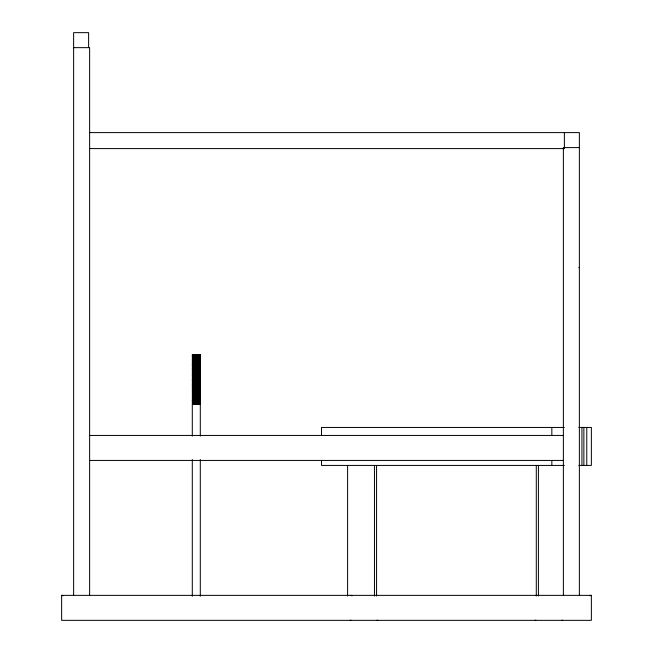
<?xml version="1.0" encoding="UTF-8"?>
<svg xmlns="http://www.w3.org/2000/svg" width="653" height="653" viewBox="0 0 653 653"><rect width="100%" height="100%" fill="white"/><g stroke="black" fill="none" stroke-linecap="round" stroke-linejoin="round"><path stroke-width="0.98" d="M193.468 354.93L193.851 354.489L193.468 403.889L193.843 404.46L200.3 404.338L200.3 436.082M199.712 404.46C200.381 403.758 199.377 402.354 200.161 401.326M195.263 355.044L195.402 354.489L200.3 354.489L192.839 354.489C192.243 355.665 193.223 356.767 192.439 357.991M197.247 354.489L197.304 404.46M197.19 354.987L197.304 354.489M195.345 404.46L195.369 354.489M194.512 354.489L194.512 404.46M194.3 354.987L194.57 354.489M198.186 354.489L198.03 404.15L200.3 404.338L199.296 403.987M199.034 354.489L199.124 404.46M193.304 354.489L192.3 354.857L198.3 354.612L192.839 354.546L193.704 354.489M193.304 354.579L192.3 354.987L200.161 354.489C199.704 355.403 199.704 356.456 200.161 357.371M199.761 358.513L200.3 358.358L192.3 358.856L192.839 358.889C193.157 356.081 192.096 360.717 192.839 358.546L199.753 358.048L200.3 358.358L199.753 358.799C189.541 357.958 193.778 359.999 192.439 362.986M199.712 354.489L199.296 355.085L200.3 355.363L199.753 355.795L192.3 355.983L199.753 355.044L200.3 355.363L192.3 355.861L192.839 355.893M199.296 354.832L199.761 354.489M192.962 361.305C190.603 359.379 199.01 360.35 199.753 359.795L200.3 359.362L192.3 359.86L193.304 359.509L192.839 358.946M199.761 356.391L199.296 355.828L200.3 355.485L192.3 355.983L193.304 356.26L192.3 356.987L200.3 356.481L199.638 356.04M199.296 355.828L199.761 355.518L199.296 355.012M199.296 357.011L200.3 357.362L192.3 357.86L192.839 357.297L200.3 356.481L199.761 356.448C198.079 357.191 201.581 357.868 199.638 357.036M199.761 357.452L199.296 358.081M192.839 358.824L192.3 358.987L200.3 358.481L199.296 358.832L199.761 359.395L200.3 359.362L199.638 359.036L200.161 358.473M192.962 364.301L192.3 363.982L192.839 363.892C192.455 361.476 193.068 366.945 192.439 367.99M192.439 364.97C193.884 365.819 191.305 364.603 192.839 364.888L193.304 364.513L192.839 363.95M199.638 359.036C199.957 359.468 200.177 360.578 199.761 360.448L199.296 361.076M199.296 362.08L199.761 361.452C200.789 360.799 199.043 361.452 200.161 362.366M199.296 361.827L200.3 361.354L192.3 361.86L193.304 362.26L192.3 362.978L200.3 362.48L199.638 362.04M199.296 362.758L200.3 362.48L192.839 363.297L192.3 363.86L200.3 363.484L192.839 364.292L192.3 364.856L200.3 364.358L199.753 364.79C199.01 365.345 190.603 364.374 192.962 366.3M199.296 363.762L200.3 363.484L192.3 363.982L192.839 363.819M192.962 369.296L192.3 368.978L192.839 368.888C192.455 366.472 193.068 371.941 192.439 372.985M199.296 364.758L200.3 364.48L192.3 364.978C193.598 364.921 193.476 367.019 192.3 366.978L200.3 366.48C199.181 365.419 200.553 368.292 199.638 368.798M192.962 370.3L192.3 369.982L193.304 369.508L192.839 368.945M200.161 361.362C197.761 359.46 184.701 362.799 199.753 360.799L200.3 360.48L192.3 360.978L193.304 361.264L192.3 361.982L200.3 361.484L199.753 362.048L192.3 362.856L200.3 362.358L199.296 362.831L199.761 363.321L199.296 364.08L200.3 364.358C198.896 362.848 200.634 365.843 199.761 365.443L199.296 365.827L199.761 366.39M192.962 371.296C190.603 369.369 199.01 370.349 199.753 369.794L200.3 369.353L192.3 369.851L192.839 369.288L200.3 368.48L192.3 368.855L192.839 368.292L200.3 367.476L192.3 367.851L192.839 367.288L200.3 366.48L199.296 367.076M199.296 366.007L200.3 366.357L192.3 366.855L193.304 367.255L192.3 367.982L200.3 367.476L199.761 367.443L199.296 368.072L200.3 368.48L192.3 368.978L192.839 368.823M199.761 368.447L199.296 368.823L199.761 369.386L200.3 369.353L199.638 369.035L200.161 368.472M192.439 376.854C193.264 375.957 192.235 374.104 192.839 373.883L193.304 373.255L192.439 372.969M192.962 375.295L192.3 374.977L193.304 374.504L192.839 373.94M199.296 371.075L199.761 370.447C200.185 370.586 199.957 369.427 199.638 369.035M199.296 370.822L200.3 370.349L192.3 370.855L192.839 370.888M199.638 372.03L200.3 372.479L199.296 372.071L199.761 371.443C200.096 370.357 200.055 372.994 199.638 373.794M199.296 371.826L200.3 371.353L192.3 371.851L193.304 372.259L192.3 372.977L200.3 372.479L192.839 373.287L192.3 373.851L200.3 373.475L192.839 374.291L192.3 374.846L200.3 374.349L199.753 374.789C199.01 375.344 190.603 374.373 192.962 376.299M199.296 372.757L199.761 372.447M199.296 373.753L200.3 373.475L192.3 373.973L192.839 373.818M192.439 381.858C193.264 380.96 192.235 379.107 192.839 378.879C192.766 377.205 192.766 378.92 192.439 376.838M192.962 380.291L192.3 379.973L193.304 379.499L192.839 378.936M199.296 372.006L199.761 372.512L199.296 374.071L200.3 374.349C198.896 372.839 200.634 375.834 199.761 375.442L199.296 376.071M200.161 376.357C198.708 375.483 201.287 376.74 199.761 376.438L199.296 377.067M200.161 376.34C198.585 376.814 201.173 377.581 199.761 377.442L199.296 378.071L200.3 378.471L199.753 378.789L192.839 379.287L192.3 379.85L200.3 379.344L199.753 379.785C199.01 380.34 190.603 379.369 192.962 381.295M192.439 386.854C193.215 385.996 192.268 384.233 192.839 383.882L193.304 383.254L192.439 382.96M199.296 379.752L200.3 379.475L192.3 379.973C194.521 379.817 191.933 383.025 192.839 381.532L199.753 381.034L200.3 381.344L199.753 381.785L192.3 381.972L200.3 381.474L199.296 381.066L199.761 380.438C200.634 380.83 198.904 377.826 200.3 379.344L199.296 378.822L200.3 378.471L192.3 378.977L192.839 378.813M192.962 385.294L192.3 384.968L193.304 384.503L192.839 383.94M199.296 380.821L200.3 380.348L192.3 380.846L192.839 380.879M200.161 381.336C198.585 381.801 201.165 382.576 199.761 382.438L199.296 382.07L199.761 381.442M199.296 381.817L199.761 381.507L199.296 381.001M199.296 382.748L199.761 382.438M192.439 392.975C193.198 391.653 192.284 389.441 192.839 388.878L193.304 388.249L192.439 387.964M200.161 382.462C199.279 383.164 200.43 384.291 199.761 384.437L199.296 385.066M199.638 384.021C199.957 384.454 200.177 385.564 199.761 385.433L199.296 386.062M200.161 386.356C198.708 385.482 201.287 386.731 199.761 386.437L199.296 387.066M200.161 386.339C198.585 386.813 201.173 387.572 199.761 387.433L199.296 388.062L200.3 388.47L199.753 388.78C199.01 389.335 190.603 388.364 192.962 390.29M199.296 388.747L200.3 388.47L192.3 388.968L192.839 388.813M192.962 400.281C190.603 398.354 199.01 399.334 199.753 398.779C200.463 397.106 199.173 398.444 200.161 399.473C200.014 402.468 199.557 402.664 192.839 402.526C191.892 404.37 193.631 401.464 192.3 400.958C193.223 398.101 191.696 397.31 199.753 397.775L200.3 397.465L199.753 397.024L192.839 397.53C192.513 399.261 192.659 394.118 192.839 393.873L193.304 393.245L192.439 392.959M199.296 389.743L199.761 389.433C200.544 389.457 199.141 388.045 200.161 387.458M200.161 391.351C198.708 390.478 201.287 391.735 199.761 391.433L199.296 391.065L199.761 390.437C200.185 390.576 199.957 389.417 199.638 389.025M199.296 390.812L199.761 390.502L199.296 389.996M199.761 391.433C199.459 392.82 199.949 392.445 200.161 391.335M199.761 392.437L199.296 393.065L200.3 393.465L199.753 393.775C199.01 394.33 190.603 393.359 192.962 395.285M192.839 398.803L193.304 398.24L192.3 397.84L200.3 397.342L199.296 397.808L200.3 398.338L192.3 398.967L200.3 398.461L199.296 398.738M200.161 392.461C199.141 393.073 200.544 394.453 199.761 394.428L199.296 395.065M199.638 394.02C199.957 394.445 200.177 395.555 199.761 395.432L199.296 396.061M200.161 396.347C198.708 395.473 201.287 396.73 199.761 396.428L199.296 397.057M199.296 397.742L200.3 397.465L192.3 397.963C194.618 398.052 191.378 396.036 192.962 397.285M199.761 402.493L200.3 402.338L192.3 402.836L192.839 402.868C194.512 402.134 191.011 401.456 192.962 402.281M199.638 403.015L200.3 403.464L192.3 403.962L193.304 403.489L192.839 402.925M199.761 400.371L199.296 399.807L200.3 399.334L199.638 399.016M199.296 399.807L199.761 399.497L199.296 398.991M199.296 399.995L200.3 400.338L192.839 400.526L200.3 399.465L192.3 399.963L193.304 400.24L192.3 400.958L200.3 400.46L199.296 400.811L200.3 401.464L192.3 401.962L193.304 401.489L192.3 400.836L200.3 400.338L192.839 401.277L192.3 401.84L200.3 401.334L199.296 400.991M199.761 401.432L199.296 402.06M192.839 402.803L192.3 402.958L200.3 402.46L199.296 402.803L200.3 403.334L192.3 403.832L199.753 402.77L192.962 403.268M192.439 354.979L192.962 355.289L192.439 354.995L192.962 354.489M192.439 354.873L192.962 354.555M192.439 356.865L192.962 356.538M199.638 354.791L200.144 354.489M192.962 359.289L192.439 359.991L192.962 360.301M192.439 361.868L192.962 361.533M199.638 358.807L200.161 357.354M192.439 364.847L200.161 364.366M199.638 360.807L200.161 360.472L199.638 360.04M192.439 366.864L192.962 366.537M200.161 363.492L199.638 363.035L200.161 362.35M192.439 367.843L200.3 367.353L199.761 367.517M199.638 363.803L200.161 363.476M199.638 366.047L200.161 365.468L199.638 365.035M192.439 371.859L192.962 371.533M192.962 373.279L192.439 373.981L192.962 374.3M199.638 371.051L200.161 370.471L199.638 370.031M200.161 371.467L192.3 371.973L193.304 371.508L192.3 370.977L200.3 370.48L192.839 371.541L199.638 370.782M192.439 377.858L200.3 377.352L199.761 377.507M192.439 377.965L192.962 379.295M199.638 376.046L200.161 375.467L199.638 375.026M192.439 380.838L199.638 379.777M199.638 378.797L200.161 378.462L199.638 377.026M192.439 381.842L192.962 382.291L192.439 382.976M192.962 383.278L192.439 383.858L192.962 384.291M199.638 381.042L200.161 380.462L199.638 380.03M192.962 385.523L192.439 385.85L192.962 386.29M200.161 381.483L199.753 382.038L192.3 382.846L200.3 382.348L199.296 381.997M192.439 386.837L192.962 387.286L192.439 387.98M199.638 383.793L200.161 383.466L199.638 383.025M192.962 388.274L192.439 388.976L192.962 389.286M199.638 386.037L200.161 385.458L199.638 385.025M192.439 390.837L192.962 390.518M192.962 393.269L192.439 393.849L192.962 394.29M199.638 391.041L200.161 390.461L199.638 390.021M192.962 395.522L192.439 395.971L192.962 396.289M192.962 398.265L192.439 398.975L192.962 399.285M200.161 394.477L192.3 394.967L193.304 395.245L192.839 395.996L192.3 395.963L200.3 395.465L192.839 396.273L192.3 396.836L200.3 396.338L199.761 396.502M199.638 396.036L200.161 395.457L199.638 395.016M192.439 400.844L192.962 400.518M200.161 397.473L199.638 397.016L200.161 396.33M199.638 397.783L200.161 397.457M192.439 403.823L192.962 403.513L192.439 403.848L192.962 404.46M199.638 402.779L200.161 402.452M193.704 404.207L200.3 403.464L199.296 404.06M73.626 47.645L89.624 47.645L89.624 595.365M89.624 132.6L579.374 132.6L579.374 595.365M579.374 147.594L563.376 147.594L563.376 595.365M89.624 148.59L564.38 148.59L564.38 132.6M578.787 267.534L579.374 267.534M200.3 404.46L192.3 404.46L192.3 436.082M564.314 427.446L321.505 427.446L321.505 435.445M578.803 427.446L591.365 427.446L591.365 465.426L578.803 465.426M89.624 435.445L563.376 435.445M89.624 460.43L563.376 460.43M564.314 465.426L321.505 465.426L321.505 460.43M199.296 356.016L200.3 356.358L192.3 356.856L193.304 357.264L192.3 357.983L200.3 357.485L199.753 357.795L192.962 358.554M199.296 360.015L200.3 360.358L192.3 360.856L192.839 360.889M192.839 361.019L193.304 360.26L192.3 359.983L200.3 359.485L199.296 360.081M199.761 363.321L200.3 363.354L199.638 363.035M199.296 365.011L200.3 365.354L192.3 365.851L192.839 365.892M192.839 366.015L192.3 365.982L200.3 365.484L192.839 366.545L199.638 365.786M192.839 371.01L193.304 370.259L192.3 369.982L200.3 369.476L199.296 370.071M199.761 372.316L200.3 372.349L192.3 372.855L199.753 371.786L192.962 372.545M199.761 373.32L200.3 373.353L199.638 373.026M199.296 375.002L200.3 375.353L192.3 375.85L192.839 375.883M192.839 376.006L192.3 375.973L200.3 375.475L199.753 376.038L192.839 376.536C191.998 377.85 194.055 375.499 192.839 374.944L192.3 374.977L200.3 374.479L199.296 374.822L199.761 375.385M199.761 381.311L200.3 381.344L192.3 381.85L193.304 382.25L192.3 382.968L200.3 382.47L192.839 383.287L192.3 383.85L200.3 383.344L199.296 383.066L199.761 382.315M192.839 381.009L192.3 380.968L200.3 380.47L192.962 381.54M192.839 386.005L192.3 385.972L200.3 385.466L199.753 386.029L192.839 386.535C191.998 387.849 194.055 385.499 192.839 384.935L192.3 384.968L200.3 384.47L192.839 385.531L199.638 384.772M192.839 385.882L192.3 385.841L200.3 385.343L199.761 385.507M199.761 388.306L199.296 389.066L200.3 389.343L192.3 389.841L192.839 389.874M199.761 390.306L200.3 390.339L192.439 390.959M192.839 391L192.3 390.967L200.3 390.47L199.753 391.033L192.839 391.531C191.998 392.845 194.055 390.494 192.839 389.931L192.3 389.972L200.3 389.466L192.839 390.282L192.3 390.845L192.839 390.878M199.296 391L200.3 391.343L192.3 391.841L193.304 392.249L192.3 392.967L200.3 392.469L192.839 393.277L192.3 393.841L200.3 393.343L199.638 393.016M199.296 391.996L200.3 392.339L192.3 392.845L199.753 392.029L200.3 391.465L192.3 391.963L192.962 392.29M192.839 393.808L192.3 393.963L200.3 393.465L199.296 393.808L200.3 394.339L192.3 394.836L192.839 394.877M192.839 399.873L192.3 399.84L200.3 399.334L199.296 399.056L199.761 398.306M199.638 355.036L192.962 355.559M199.638 355.787L192.962 356.309M199.638 356.791L192.962 357.558M199.638 358.791L192.962 359.558M199.638 359.787L192.962 360.554M199.638 361.786L192.962 362.554M199.638 362.782L192.962 363.55M199.638 364.782L192.962 365.549M199.638 367.786L200.3 368.357L199.761 368.512M199.638 368.031L192.962 368.553M199.638 368.782L192.962 369.549M199.638 369.786L192.962 370.545M199.638 372.781L192.962 373.549M199.638 374.781L192.962 375.548M192.962 374.544L200.161 374.357M199.638 375.777L192.962 376.544M199.638 376.781L200.3 376.471L192.3 376.977L192.962 377.295M199.638 377.777L200.3 377.475L192.3 377.973L193.304 377.499L192.3 376.846L200.3 376.348L199.761 376.512M199.638 378.03L200.3 378.348L192.3 378.846L199.753 377.785L192.962 378.544M199.638 379.026L192.962 379.54M199.638 380.772L200.161 381.352M199.638 382.772L192.962 383.54M192.962 384.544L192.3 384.846L200.3 384.348L199.296 383.817L200.3 383.474L192.3 383.972L192.839 383.809M199.638 385.776L192.962 386.543M199.638 386.772L200.3 386.47L192.3 386.968L192.962 387.286M199.638 387.776L200.3 387.466L192.3 387.972L193.304 387.498L192.3 386.845L200.3 386.347L199.761 386.503M192.962 387.539L192.3 387.841L200.3 387.343L199.761 387.498M199.638 388.021L200.3 388.347L192.3 388.845L199.753 387.784L192.962 388.543M199.638 388.772L192.962 389.539M199.638 389.776L192.962 390.535M199.638 390.772L192.962 391.539M199.638 391.767L192.962 392.535M199.638 392.771L192.962 393.539M199.638 393.767L192.962 394.534M199.638 395.767L192.962 396.534M199.638 396.771L200.3 396.461L192.3 396.967L193.304 396.493L192.3 395.84L200.3 395.343L199.761 395.498M199.638 397.016L192.962 397.538M199.638 398.02L192.962 398.534M199.638 398.771L192.962 399.53M199.638 399.767L200.161 400.346M199.638 400.762L192.962 401.53M199.638 401.766L192.962 402.534M192.962 357.305L192.439 356.848M192.439 357.975L192.962 358.301M192.962 362.301L192.439 361.852M192.439 362.97L192.962 363.305M192.962 367.296L192.439 366.847M192.439 367.974L192.962 368.3M192.962 372.3L192.439 371.843M199.638 382.029L200.161 382.478M200.161 387.335L199.638 387.025L200.161 387.474M199.638 392.02L200.161 392.477M199.638 401.015L200.161 401.342M199.638 402.019L200.161 402.468M192.439 400.95L192.962 401.269L192.439 400.828M199.296 358.015L199.761 358.391M192.839 354.954L193.304 355.265L192.839 356.016M199.296 361.011L199.761 361.395M199.296 362.007L199.761 362.391M199.296 363.076L199.761 363.386M199.296 364.007L199.761 365.386M199.296 367.01L199.761 367.386M199.296 370.006L199.761 370.39M199.296 371.01L199.761 371.386M199.296 373.075L199.761 373.385M199.296 374.006L199.761 374.512M199.296 376.006L199.761 376.381M199.296 377.001L199.761 377.385M199.296 380.005L199.761 380.381M199.296 383.001L199.761 383.507M199.296 383.997L199.761 384.503M199.296 385.001L199.761 385.376M199.296 385.996L199.761 386.38M199.296 387L199.761 387.376M199.761 390.38L199.296 390.061L199.761 389.31M192.839 388.935L193.304 389.498L192.839 390.004M199.296 394.992L199.761 395.375M199.296 395.996L199.761 396.371M199.296 396.991L199.761 397.375M192.839 393.93L193.304 394.241L192.839 395M199.296 401.987L199.761 402.37M192.839 398.926L193.304 399.489L192.839 399.995M193.304 404.24L192.839 403.799M586.769 427.446L586.769 465.426M583.872 427.446L583.872 465.426M581.937 427.446L581.937 465.426M551.842 427.446L551.842 435.445M551.842 460.43L551.842 465.426M538.415 465.426L538.415 595.977M536.293 465.426L536.293 595.977M376.569 465.426L376.569 595.977M374.455 465.426L374.455 595.977M347.592 465.426L347.592 595.977M200.3 459.541L200.3 596.222M199.761 379.311L199.296 380.07M196.3 354.489L196.3 404.46M192.3 459.541L192.3 596.222M88.62 47.645L88.62 32.65L73.626 32.65L73.626 595.365M351.126 620.35A4.995 3.534 -90 0 1 350.212 620.179M377.981 620.35A4.995 3.534 -90 0 1 377.067 620.179M535.795 620.179A4.995 3.534 -90 0 1 534.88 620.35M562.657 620.179A4.995 3.534 -90 0 1 561.735 620.35M590.59 595.463L589.863 595.765A2.996 2.996 0 0 1 591.365 595.365L591.365 620.35L61.635 620.35L61.635 595.365L591.365 595.365L590.59 595.463M199.753 376.789L192.839 377.54L199.753 376.789M199.753 383.784L192.839 384.535L199.753 383.784M199.753 386.78L192.839 387.531L199.753 386.78M199.753 394.779L192.839 395.53L199.753 394.779M351.347 595.463L350.571 595.365A2.996 2.996 0 0 1 352.065 595.765L351.347 595.463M62.41 595.463L61.635 595.365A2.996 2.996 0 0 1 63.137 595.765L62.41 595.463"/></g></svg>
